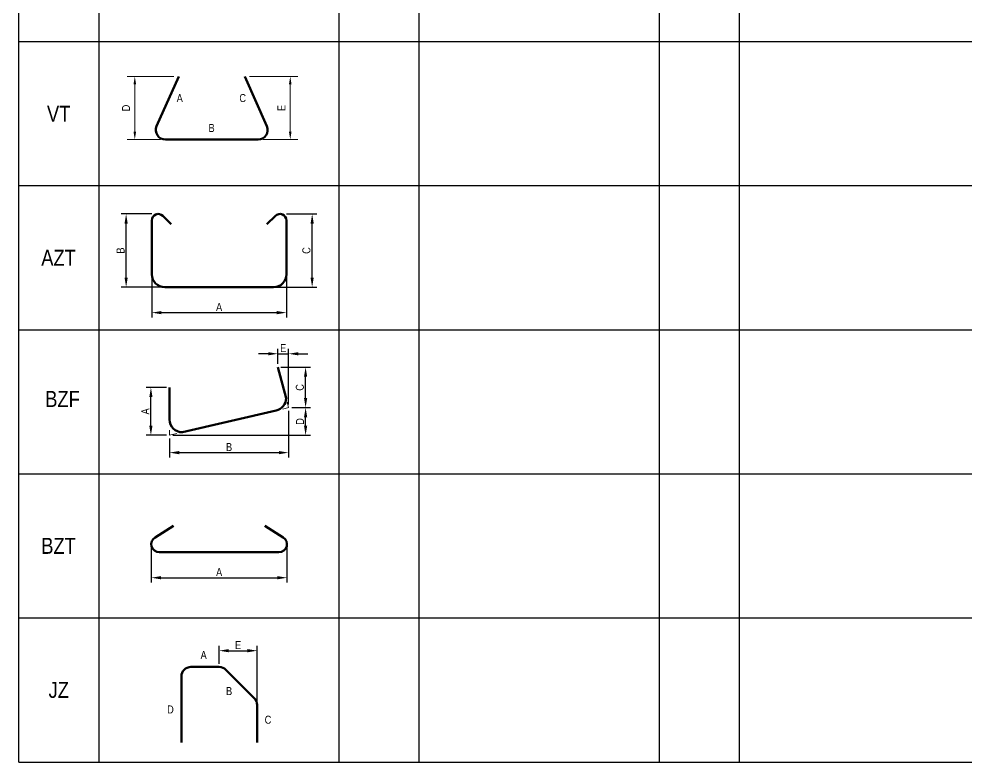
# Model space of a CAD drawing. Header units: metres. Extents: x 3.72 to 4.22, y 1.867 to 2.347.
# Drawn here: x 3.7205 to 4.0162, y 1.8673 to 2.0995 of the extents above; entities that cross this region are included whole.
import ezdxf

# ---------------------------------------------------------------- set-up
doc = ezdxf.new("R2010")
doc.units = ezdxf.units.M
doc.layers.get('Defpoints').update_dxf_attribs({"color": 41})
for name, color, linetype, lineweight in [('A-ANNO-DIMS', 7, 'Continuous', 9), ('A-DETL', 7, 'Continuous', 13), ('G-ANNO-TEXT', 7, 'Continuous', 9)]:
    doc.layers.add(name, color=color, linetype=linetype, lineweight=lineweight)
doc.styles.add('Arial Narrow', font='ARIALN.TTF', dxfattribs={"height": 0.005})
doc.styles.add('Arial Narrow_1', font='ARIALN.TTF', dxfattribs={"height": 0.0025})
doc.dimstyles.new('____ddd____', dxfattribs={"dimscale": 0.3048, "dimtxt": 0.002558577434045649, "dimasz": 0.00984251968503937, "dimexe": 0.004921259842519685, "dimexo": 0.003280839895013123, "dimgap": 0.001640419947506562, "dimtad": 1, "dimdec": 0, "dimlfac": 1000, "dimzin": 0, "dimdsep": 46, "dimtxsty": 'Arial Narrow_1', "dimsah": 1, "dimcen": 0.09, "dimaunit": 1, "dimadec": 4, "dimazin": 0, "dimtfac": 1, "dimtdec": 4, "dimtix": 1, "dimtmove": 0, "dimatfit": 3, "dimfxl": 1, "dimtvp": 1, "dimtolj": 1, "dimtzin": 0, "dimarcsym": 2})
doc.dimstyles.new('Dimension_Arc_Length_O__mm_', dxfattribs={"dimscale": 0.3048, "dimtxt": 0.002558577434045649, "dimasz": 0.008202099737532808, "dimexe": 0.007874015748031494, "dimexo": 0.004921259842519685, "dimgap": 0.004921259842519685, "dimtad": 1, "dimdec": 0, "dimlfac": 1000, "dimzin": 0, "dimdsep": 46, "dimtxsty": 'Arial Narrow_1', "dimsah": 1, "dimcen": 0.09, "dimaunit": 1, "dimadec": 4, "dimazin": 0, "dimtfac": 1, "dimtdec": 4, "dimtix": 1, "dimtmove": 0, "dimatfit": 3, "dimfxl": 1, "dimtvp": 1, "dimtfill": 1, "dimtolj": 1, "dimtzin": 0, "dimlwd": 18, "dimlwe": 18, "dimarcsym": 2})

# ---------------------------------------------------------------- blocks, each defined once
blk = doc.blocks.new('DIMBLOCK1-BAR SHAPES DIAGRAM - SHEET 02')
at = {"layer": 'A-ANNO-DIMS', "color": 0, "lineweight": -2, "transparency": 16777216}
for p, q in [((3.761995474092665, 2.038536536953504), (3.752454693807937, 2.038536536953504)), ((3.753954693807937, 2.018661536953506), (3.753954693807937, 2.035536536953503)), ((3.764995474092665, 2.015661536953506), (3.752454693807937, 2.015661536953506))]:
    blk.add_line(p, q, dxfattribs=at)
at = {"layer": 'A-ANNO-DIMS', "color": 0, "transparency": 16777216}
for points in [[(3.753454693807937, 2.035536536953503), (3.754454693807937, 2.035536536953503), (3.753954693807937, 2.038536536953504)], [(3.753454693807937, 2.018661536953506), (3.754454693807937, 2.018661536953506), (3.753954693807937, 2.015661536953506)]]:
    blk.add_solid(points, dxfattribs=at)
at = {"layer": 'Defpoints', "color": 0, "transparency": 16777216}
for p in [(3.753954693807937, 2.038536536953504), (3.762995474092665, 2.038536536953504), (3.765995474092664, 2.015661536953506)]:
    blk.add_point(p, dxfattribs=at)
at = {"layer": 'A-ANNO-DIMS', "color": 0, "transparency": 16777216, "insert": (3.752204693807936, 2.027099036953503), "char_height": 0.0025, "width": 0.0022905359885742, "attachment_point": 5, "rotation": 90, "style": 'Arial Narrow_1'}
blk.add_mtext('\\A1;B', dxfattribs=at)
blk = doc.blocks.new('DIMBLOCK2-BAR SHAPES DIAGRAM - SHEET 02')
at = {"layer": 'A-ANNO-DIMS', "color": 0, "lineweight": -2, "transparency": 16777216}
for p, q in [((3.761995474092663, 2.018661536953505), (3.761995474092663, 2.006198137882678)), ((3.803995474092663, 2.018661536953505), (3.803995474092663, 2.006198137882678)), ((3.764995474092663, 2.007698137882678), (3.800995474092663, 2.007698137882678))]:
    blk.add_line(p, q, dxfattribs=at)
at = {"layer": 'A-ANNO-DIMS', "color": 0, "transparency": 16777216}
for points in [[(3.764995474092663, 2.008198137882678), (3.764995474092663, 2.007198137882678), (3.761995474092663, 2.007698137882678)], [(3.800995474092663, 2.008198137882678), (3.800995474092663, 2.007198137882678), (3.803995474092663, 2.007698137882678)]]:
    blk.add_solid(points, dxfattribs=at)
at = {"layer": 'Defpoints', "color": 0, "transparency": 16777216}
for p in [(3.761995474092663, 2.019661536953504), (3.803995474092663, 2.019661536953504), (3.803995474092663, 2.007698137882678)]:
    blk.add_point(p, dxfattribs=at)
at = {"layer": 'A-ANNO-DIMS', "color": 0, "transparency": 16777216, "insert": (3.782995474092663, 2.009448137882678), "char_height": 0.0025, "width": 0.0022905359885742, "attachment_point": 5, "style": 'Arial Narrow_1'}
blk.add_mtext('\\A1;A', dxfattribs=at)
blk = doc.blocks.new('DIMBLOCK3-BAR SHAPES DIAGRAM - SHEET 02')
at = {"layer": 'A-ANNO-DIMS', "color": 0, "lineweight": -2, "transparency": 16777216}
for p, q in [((3.803995474092664, 2.038536536953504), (3.813536813496531, 2.038536536953504)), ((3.812036813496531, 2.018661536953506), (3.812036813496531, 2.035536536953503)), ((3.800995474092664, 2.015661536953506), (3.813536813496531, 2.015661536953506))]:
    blk.add_line(p, q, dxfattribs=at)
at = {"layer": 'A-ANNO-DIMS', "color": 0, "transparency": 16777216}
for points in [[(3.811536813496531, 2.035536536953503), (3.812536813496531, 2.035536536953503), (3.812036813496531, 2.038536536953504)], [(3.811536813496531, 2.018661536953506), (3.812536813496531, 2.018661536953506), (3.812036813496531, 2.015661536953506)]]:
    blk.add_solid(points, dxfattribs=at)
at = {"layer": 'Defpoints', "color": 0, "transparency": 16777216}
for p in [(3.802995474092664, 2.038536536953504), (3.812036813496531, 2.038536536953504), (3.799995474092664, 2.015661536953506)]:
    blk.add_point(p, dxfattribs=at)
at = {"layer": 'A-ANNO-DIMS', "color": 0, "transparency": 16777216, "insert": (3.810243327821224, 2.027099036953503), "char_height": 0.0025, "width": 0.002485475221644345, "attachment_point": 5, "rotation": 90, "style": 'Arial Narrow_1'}
blk.add_mtext('\\A1;C', dxfattribs=at)
blk = doc.blocks.new('DIMBLOCK4-BAR SHAPES DIAGRAM - SHEET 02')
at = {"layer": 'A-ANNO-DIMS', "color": 0, "lineweight": -2, "transparency": 16777216}
for p, q in [((3.761812672086104, 1.934349036953518), (3.761812672086104, 1.923367803472872)), ((3.804178276099223, 1.934349036953518), (3.804178276099223, 1.923367803472872)), ((3.764812672086104, 1.924867803472872), (3.801178276099223, 1.924867803472872))]:
    blk.add_line(p, q, dxfattribs=at)
at = {"layer": 'A-ANNO-DIMS', "color": 0, "transparency": 16777216}
for points in [[(3.764812672086104, 1.925367803472872), (3.764812672086104, 1.924367803472872), (3.761812672086104, 1.924867803472872)], [(3.801178276099223, 1.925367803472872), (3.801178276099223, 1.924367803472872), (3.804178276099223, 1.924867803472872)]]:
    blk.add_solid(points, dxfattribs=at)
at = {"layer": 'Defpoints', "color": 0, "transparency": 16777216}
for p in [(3.761812672086104, 1.935349036953518), (3.804178276099223, 1.935349036953518), (3.804178276099223, 1.924867803472872)]:
    blk.add_point(p, dxfattribs=at)
at = {"layer": 'A-ANNO-DIMS', "color": 0, "transparency": 16777216, "insert": (3.782995474092663, 1.926617803472872), "char_height": 0.0025, "width": 0.0022905359885742, "attachment_point": 5, "style": 'Arial Narrow_1'}
blk.add_mtext('\\A1;A', dxfattribs=at)
blk = doc.blocks.new('DIMBLOCK7-BAR SHAPES DIAGRAM - SHEET 02')
at = {"layer": 'A-ANNO-DIMS', "color": 0, "lineweight": -2, "transparency": 16777216}
for p, q in [((3.804693871970725, 1.977007494453358), (3.804693871970725, 1.962453382840751)), ((3.767517340102128, 1.968373723045561), (3.767517340102128, 1.962453382840751)), ((3.770517340102129, 1.963953382840751), (3.801693871970725, 1.963953382840751))]:
    blk.add_line(p, q, dxfattribs=at)
at = {"layer": 'A-ANNO-DIMS', "color": 0, "transparency": 16777216}
for points in [[(3.770517340102129, 1.964453382840751), (3.770517340102129, 1.963453382840751), (3.767517340102128, 1.963953382840751)], [(3.801693871970725, 1.964453382840751), (3.801693871970725, 1.963453382840751), (3.804693871970725, 1.963953382840751)]]:
    blk.add_solid(points, dxfattribs=at)
at = {"layer": 'Defpoints', "color": 0, "transparency": 16777216}
for p in [(3.804693871970725, 1.978007494453358), (3.767517340102128, 1.969373723045561), (3.804693871970725, 1.963953382840751)]:
    blk.add_point(p, dxfattribs=at)
at = {"layer": 'A-ANNO-DIMS', "color": 0, "transparency": 16777216, "insert": (3.786105606036426, 1.965703382840751), "char_height": 0.0025, "width": 0.0022905359885742, "attachment_point": 5, "style": 'Arial Narrow_1'}
blk.add_mtext('\\A1;B', dxfattribs=at)
blk = doc.blocks.new('DIMBLOCK8-BAR SHAPES DIAGRAM - SHEET 02')
at = {"layer": 'A-ANNO-DIMS', "color": 0, "lineweight": -2, "transparency": 16777216}
for p, q in [((3.76651734010213, 1.984302671602497), (3.760192922624075, 1.984302671602497)), ((3.761692922624075, 1.972373723045562), (3.761692922624075, 1.981302671602497)), ((3.76651734010213, 1.969373723045562), (3.760192922624075, 1.969373723045562))]:
    blk.add_line(p, q, dxfattribs=at)
at = {"layer": 'A-ANNO-DIMS', "color": 0, "transparency": 16777216}
for points in [[(3.761192922624075, 1.981302671602497), (3.762192922624076, 1.981302671602497), (3.761692922624075, 1.984302671602497)], [(3.761192922624075, 1.972373723045562), (3.762192922624076, 1.972373723045562), (3.761692922624075, 1.969373723045562)]]:
    blk.add_solid(points, dxfattribs=at)
at = {"layer": 'Defpoints', "color": 0, "transparency": 16777216}
for p in [(3.761692922624075, 1.984302671602497), (3.76751734010213, 1.984302671602497), (3.76751734010213, 1.969373723045562)]:
    blk.add_point(p, dxfattribs=at)
at = {"layer": 'A-ANNO-DIMS', "color": 0, "transparency": 16777216, "insert": (3.759942922624075, 1.976838197324028), "char_height": 0.0025, "width": 0.0022905359885742, "attachment_point": 5, "rotation": 90, "style": 'Arial Narrow_1'}
blk.add_mtext('\\A1;A', dxfattribs=at)
blk = doc.blocks.new('DIMBLOCK9-BAR SHAPES DIAGRAM - SHEET 02')
at = {"layer": 'A-ANNO-DIMS', "color": 0, "lineweight": -2, "transparency": 16777216}
for p, q in [((3.805693871970727, 1.978007494453359), (3.811490326607591, 1.978007494453359)), ((3.809990326607591, 1.972373723045562), (3.809990326607591, 1.975007494453359)), ((3.76851734010213, 1.969373723045562), (3.811490326607591, 1.969373723045562))]:
    blk.add_line(p, q, dxfattribs=at)
at = {"layer": 'A-ANNO-DIMS', "color": 0, "transparency": 16777216}
for points in [[(3.809490326607591, 1.975007494453359), (3.810490326607591, 1.975007494453359), (3.809990326607591, 1.978007494453359)], [(3.809490326607591, 1.972373723045562), (3.810490326607591, 1.972373723045562), (3.809990326607591, 1.969373723045562)]]:
    blk.add_solid(points, dxfattribs=at)
at = {"layer": 'Defpoints', "color": 0, "transparency": 16777216}
for p in [(3.804693871970727, 1.978007494453359), (3.809990326607591, 1.978007494453359), (3.76751734010213, 1.969373723045562)]:
    blk.add_point(p, dxfattribs=at)
at = {"layer": 'A-ANNO-DIMS', "color": 0, "transparency": 16777216, "insert": (3.808240326607591, 1.973690608749459), "char_height": 0.0025, "width": 0.002485475221644345, "attachment_point": 5, "rotation": 90, "style": 'Arial Narrow_1'}
blk.add_mtext('\\A1;D', dxfattribs=at)
blk = doc.blocks.new('DIMBLOCK10-BAR SHAPES DIAGRAM - SHEET 02')
at = {"layer": 'A-ANNO-DIMS', "color": 0, "lineweight": -2, "transparency": 16777216}
for p, q in [((3.802304149651106, 1.990658110373734), (3.811490326607591, 1.990658110373734)), ((3.809990326607591, 1.981007494453358), (3.809990326607591, 1.987658110373734)), ((3.805693871970727, 1.978007494453359), (3.811490326607591, 1.978007494453359))]:
    blk.add_line(p, q, dxfattribs=at)
at = {"layer": 'A-ANNO-DIMS', "color": 0, "transparency": 16777216}
for points in [[(3.809490326607591, 1.987658110373734), (3.810490326607591, 1.987658110373734), (3.809990326607591, 1.990658110373734)], [(3.809490326607591, 1.981007494453358), (3.810490326607591, 1.981007494453358), (3.809990326607591, 1.978007494453359)]]:
    blk.add_solid(points, dxfattribs=at)
at = {"layer": 'Defpoints', "color": 0, "transparency": 16777216}
for p in [(3.801304149651106, 1.990658110373734), (3.809990326607591, 1.990658110373734), (3.804693871970727, 1.978007494453359)]:
    blk.add_point(p, dxfattribs=at)
at = {"layer": 'A-ANNO-DIMS', "color": 0, "transparency": 16777216, "insert": (3.808196840932284, 1.984332802413544), "char_height": 0.0025, "width": 0.002485475221644345, "attachment_point": 5, "rotation": 90, "style": 'Arial Narrow_1'}
blk.add_mtext('\\A1;C', dxfattribs=at)
blk = doc.blocks.new('DIMBLOCK11-BAR SHAPES DIAGRAM - SHEET 02')
at = {"layer": 'A-ANNO-DIMS', "color": 0, "lineweight": -2, "transparency": 16777216}
for p, q in [((3.801304149651104, 1.991658110373733), (3.801304149651104, 1.99635135424803)), ((3.804693871970725, 1.979007494453358), (3.804693871970725, 1.99635135424803)), ((3.798304149651104, 1.99485135424803), (3.795304149651105, 1.99485135424803)), ((3.801304149651104, 1.99485135424803), (3.804693871970725, 1.99485135424803)), ((3.807693871970725, 1.99485135424803), (3.810693871970725, 1.99485135424803))]:
    blk.add_line(p, q, dxfattribs=at)
at = {"layer": 'A-ANNO-DIMS', "color": 0, "transparency": 16777216}
for points in [[(3.798304149651104, 1.99535135424803), (3.798304149651104, 1.99435135424803), (3.801304149651104, 1.99485135424803)], [(3.807693871970725, 1.99535135424803), (3.807693871970725, 1.99435135424803), (3.804693871970725, 1.99485135424803)]]:
    blk.add_solid(points, dxfattribs=at)
at = {"layer": 'Defpoints', "color": 0, "transparency": 16777216}
for p in [(3.804693871970725, 1.99485135424803), (3.801304149651104, 1.990658110373733), (3.804693871970725, 1.978007494453358)]:
    blk.add_point(p, dxfattribs=at)
at = {"layer": 'A-ANNO-DIMS', "color": 0, "transparency": 16777216, "insert": (3.802999010810915, 1.99660135424803), "char_height": 0.0025, "width": 0.0022905359885742, "attachment_point": 5, "style": 'Arial Narrow_1'}
blk.add_mtext('\\A1;E', dxfattribs=at)
blk = doc.blocks.new('DIMBLOCK15-BAR SHAPES DIAGRAM - SHEET 02')
at = {"layer": 'A-ANNO-DIMS', "color": 0, "lineweight": 18, "transparency": 16777216}
for p, q in [((3.768900999331796, 2.081510985503126), (3.754269820633306, 2.081510985503126)), ((3.756669820633307, 2.064270390517826), (3.756669820633307, 2.079010985503126)), ((3.764731515070725, 2.061770390517826), (3.754269820633306, 2.061770390517826))]:
    blk.add_line(p, q, dxfattribs=at)
at = {"layer": 'A-ANNO-DIMS', "color": 0, "transparency": 16777216}
for points in [[(3.75625315396664, 2.079010985503126), (3.757086487299973, 2.079010985503126), (3.756669820633307, 2.081510985503126)], [(3.75625315396664, 2.064270390517826), (3.757086487299973, 2.064270390517826), (3.756669820633307, 2.061770390517826)]]:
    blk.add_solid(points, dxfattribs=at)
at = {"layer": 'Defpoints', "color": 0, "transparency": 16777216}
for p in [(3.756669820633307, 2.081510985503126), (3.770400999331796, 2.081510985503126), (3.766231515070726, 2.061770390517826)]:
    blk.add_point(p, dxfattribs=at)
at = {"layer": 'A-ANNO-DIMS', "color": 0, "lineweight": 18, "transparency": 16777216, "insert": (3.753919820633306, 2.071640688010474), "char_height": 0.0025, "width": 0.002485475221644345, "attachment_point": 5, "rotation": 90, "style": 'Arial Narrow_1', "bg_fill": 3, "box_fill_scale": 1.1, "bg_fill_color": 256, "bg_fill_true_color": 13158600, "bg_fill_transparency": 0}
blk.add_mtext('\\A1;D', dxfattribs=at)
blk = doc.blocks.new('DIMBLOCK16-BAR SHAPES DIAGRAM - SHEET 02')
at = {"layer": 'A-ANNO-DIMS', "color": 0, "lineweight": 18, "transparency": 16777216}
for p, q in [((3.792481574987247, 2.081510985503126), (3.80759827767212, 2.081510985503126)), ((3.805198277672119, 2.064270390517826), (3.805198277672119, 2.079010985503126)), ((3.796651059248318, 2.061770390517826), (3.80759827767212, 2.061770390517826))]:
    blk.add_line(p, q, dxfattribs=at)
at = {"layer": 'A-ANNO-DIMS', "color": 0, "transparency": 16777216}
for points in [[(3.804781611005453, 2.079010985503126), (3.805614944338786, 2.079010985503126), (3.805198277672119, 2.081510985503126)], [(3.804781611005453, 2.064270390517826), (3.805614944338786, 2.064270390517826), (3.805198277672119, 2.061770390517826)]]:
    blk.add_solid(points, dxfattribs=at)
at = {"layer": 'Defpoints', "color": 0, "transparency": 16777216}
for p in [(3.790981574987247, 2.081510985503126), (3.805198277672119, 2.081510985503126), (3.795151059248318, 2.061770390517826)]:
    blk.add_point(p, dxfattribs=at)
at = {"layer": 'A-ANNO-DIMS', "color": 0, "lineweight": 18, "transparency": 16777216, "insert": (3.802448277672119, 2.071640688010474), "char_height": 0.0025, "width": 0.0022905359885742, "attachment_point": 5, "rotation": 90, "style": 'Arial Narrow_1', "bg_fill": 3, "box_fill_scale": 1.1, "bg_fill_color": 256, "bg_fill_true_color": 13158600, "bg_fill_transparency": 0}
blk.add_mtext('\\A1;E', dxfattribs=at)
blk = doc.blocks.new('DIMBLOCK19-BAR SHAPES DIAGRAM - SHEET 02')
at = {"layer": 'A-ANNO-DIMS', "color": 0, "lineweight": -2, "transparency": 16777216}
for p, q in [((3.782996050735828, 1.897987087730898), (3.782996050735828, 1.903572255907745)), ((3.785996050735828, 1.902072255907745), (3.791845293140747, 1.902072255907745)), ((3.794845293140747, 1.88613784532598), (3.794845293140747, 1.903572255907745))]:
    blk.add_line(p, q, dxfattribs=at)
at = {"layer": 'A-ANNO-DIMS', "color": 0, "transparency": 16777216}
for points in [[(3.785996050735828, 1.902572255907745), (3.785996050735828, 1.901572255907745), (3.782996050735828, 1.902072255907745)], [(3.791845293140747, 1.902572255907745), (3.791845293140747, 1.901572255907745), (3.794845293140747, 1.902072255907745)]]:
    blk.add_solid(points, dxfattribs=at)
at = {"layer": 'Defpoints', "color": 0, "transparency": 16777216}
for p in [(3.794845293140747, 1.902072255907745), (3.782996050735828, 1.896987087730898), (3.794845293140747, 1.88513784532598)]:
    blk.add_point(p, dxfattribs=at)
at = {"layer": 'A-ANNO-DIMS', "color": 0, "transparency": 16777216, "insert": (3.788920671938287, 1.903822255907745), "char_height": 0.0025, "width": 0.0022905359885742, "attachment_point": 5, "style": 'Arial Narrow_1'}
blk.add_mtext('\\A1;E', dxfattribs=at)

msp = doc.modelspace()

# ---------------------------------------------------------------- linework, layer by layer
at = {"layer": 'A-DETL', "lineweight": 25}
for p, q in [((3.720495474092663, 1.867270390518082), (3.720495474092663, 2.347270390518339)), ((3.745495474092663, 1.867270390518082), (3.745495474092663, 2.33727039051834)), ((3.820495474092664, 1.867270390518082), (3.820495474092664, 2.33727039051834)), ((3.845495474092663, 1.867270390518082), (3.845495474092663, 2.33727039051834)), ((3.920495474092664, 1.867270390518082), (3.920495474092664, 2.33727039051834)), ((3.945495474092663, 1.867270390518082), (3.945495474092663, 2.33727039051834)), ((4.220495474092663, 2.092270390518339), (3.720495474092663, 2.092270390518339)), ((4.220495474092663, 2.047270390518339), (3.720495474092663, 2.047270390518339)), ((4.220495474092663, 2.002270390518339), (3.720495474092663, 2.002270390518339)), ((4.220495474092663, 1.957270390518339), (3.720495474092663, 1.957270390518339)), ((4.220495474092663, 1.912270390518339), (3.720495474092663, 1.912270390518339)), ((3.720495474092663, 1.867270390518082), (4.220495474092663, 1.867270390518082))]:
    msp.add_line(p, q, dxfattribs=at)
at = {"layer": 'A-DETL', "lineweight": 50}
for p, q in [((3.770400999331795, 2.081510985503125), (3.763490878697797, 2.065990600447051)), ((3.790981574987245, 2.081510985503125), (3.797891695621243, 2.065990600447051)), ((3.766231515070724, 2.061770390517825), (3.795151059248316, 2.061770390517825)), ((3.765409687655036, 2.037950750515876), (3.768067777571174, 2.035292660599739)), ((3.80058126053029, 2.037950750515876), (3.797923170614152, 2.035292660599739)), ((3.761995474092663, 2.036536536953503), (3.761995474092663, 2.019661536953504)), ((3.803995474092663, 2.019661536953504), (3.803995474092663, 2.036536536953503)), ((3.765995474092663, 2.015661536953505), (3.799995474092662, 2.015661536953505)), ((3.80389234010213, 1.98099885211084), (3.801304149651104, 1.990658110373733)), ((3.767517340102128, 1.984302671602496), (3.767517340102128, 1.974302671602497)), ((3.771517340102128, 1.970302671602497), (3.800797207494944, 1.977102544242948)), ((3.76298787392552, 1.937469157193909), (3.768706861996105, 1.941042777563152)), ((3.803003074259806, 1.937469157193909), (3.797284086189222, 1.941042777563152)), ((3.764312672086104, 1.932849036953518), (3.801678276099223, 1.932849036953518)), ((3.774195474092662, 1.896987087730897), (3.782996050735828, 1.896987087730897)), ((3.785117371079388, 1.896108408074457), (3.793966613484306, 1.88725916566954)), ((3.771195474092662, 1.873394209324643), (3.771195474092662, 1.893987087730898)), ((3.794845293140747, 1.88513784532598), (3.794845293140747, 1.873394209324643))]:
    msp.add_line(p, q, dxfattribs=at)
at = {"layer": 'A-DETL', "lineweight": 9}
for p, q in [((3.763995474092663, 2.038536536953503), (3.762995474092663, 2.038536536953503)), ((3.801995474092662, 2.038536536953503), (3.802995474092662, 2.038536536953503)), ((3.804693871970725, 1.978007494453358), (3.804225283981642, 1.97975628863643)), ((3.80283645138632, 1.977576132410481), (3.804693871970725, 1.978007494453358)), ((3.767517340102128, 1.970946994219527), (3.767517340102128, 1.969373723045561)), ((3.767517340102128, 1.969373723045561), (3.769753093987964, 1.969892948132039))]:
    msp.add_line(p, q, dxfattribs=at)
at = {"layer": 'A-DETL', "lineweight": 50}
for centre, radius, start, end in [((3.766231515070724, 2.064770390517824), 0.002999999999999632, 156.0000000000012, 269.9999999999996), ((3.795151059248316, 2.064770390517824), 0.002999999999999632, 269.9999999999996, 23.99999999999886), ((3.763995474092663, 2.036536536953503), 0.002000000000000224, 45, 180), ((3.801995474092662, 2.036536536953503), 0.002000000000000224, 0, 135), ((3.765995474092663, 2.019661536953504), 0.004000000000000004, 180, 269.9999999999996), ((3.799995474092662, 2.019661536953504), 0.004000000000000448, 269.9999999999996, 0), ((3.79989234010213, 1.980998852110844), 0.004000000000000161, 283.074443528111, 359.9999999999583), ((3.771517340102129, 1.974302671602497), 0.004000000000000448, 180, 269.9999999999806), ((3.764312672086104, 1.935349036953518), 0.002499999999999797, 122.0000000000095, 269.9999999999996), ((3.801678276099223, 1.935349036953518), 0.002499999999999947, 269.9999999999996, 57.99999999999242), ((3.774195474092662, 1.893987087730898), 0.003000000000000114, 90, 180), ((3.782996050735828, 1.893987087730898), 0.00299999999999967, 44.99999999999964, 90), ((3.791845293140746, 1.88513784532598), 0.003000000000000421, 0, 45.000000000003)]:
    msp.add_arc(centre, radius, start, end, dxfattribs=at)

# ---------------------------------------------------------------- texts
at = {"layer": 'G-ANNO-TEXT', "attachment_point": 1, "bg_fill": 3, "box_fill_scale": 1, "bg_fill_color": 256, "bg_fill_transparency": 0}
for s, insert, char_height, style in [('VT', (3.729248586677023, 2.072332981378252), 0.005, 'Arial Narrow'), ('B', (3.77968931686088, 2.066630147260524), 0.0025, 'Arial Narrow_1'), ('AZT', (3.727463586677023, 2.027332981378509), 0.005, 'Arial Narrow'), ('BZF', (3.728692396426716, 1.983219101566656), 0.005, 'Arial Narrow'), ('BZT', (3.727463586677023, 1.93733298137851), 0.005, 'Arial Narrow'), ('A', (3.777205440316555, 1.901991433470833), 0.0025, 'Arial Narrow_1'), ('JZ', (3.729743586677023, 1.892332981378509), 0.005, 'Arial Narrow'), ('D', (3.766776285781086, 1.884953813973543), 0.0025, 'Arial Narrow_1'), ('C', (3.797211747675393, 1.881753550456156), 0.0025, 'Arial Narrow_1')]:
    msp.add_mtext(s, dxfattribs=dict(at, insert=insert, char_height=char_height, style=style))

# ---------------------------------------------------------------- dimensions: what is measured, and where the dimension line sits
at = {"layer": 'A-ANNO-DIMS'}
for base, p1, p2, text, override, picture, middle in [((3.753954693807937, 2.038536536953504), (3.765995474092663, 2.015661536953505), (3.762995474092663, 2.038536536953503), 'B', {"dimpost": '<>', "dimfxl": 0.02307088262290527}, 'DIMBLOCK1-BAR SHAPES DIAGRAM - SHEET 02', (3.752204693807936, 2.027099036953503)), ((3.812036813496531, 2.038536536953504), (3.799995474092662, 2.015661536953505), (3.802995474092662, 2.038536536953503), 'C', {"dimpost": '<>', "dimfxl": 0.02307088262290533}, 'DIMBLOCK3-BAR SHAPES DIAGRAM - SHEET 02', (3.810243327821224, 2.027099036953503)), ((3.809990326607591, 1.990658110373734), (3.804693871970725, 1.978007494453358), (3.801304149651104, 1.990658110373733), 'C', {"dimpost": '<>', "dimfxl": 0.01309688132988091}, 'DIMBLOCK10-BAR SHAPES DIAGRAM - SHEET 02', (3.808196840932284, 1.984332802413544)), ((3.761692922624075, 1.984302671602497), (3.767517340102128, 1.969373723045561), (3.767517340102128, 1.984302671602496), 'A', {"dimpost": '<>', "dimfxl": 0.01492894855693483}, 'DIMBLOCK8-BAR SHAPES DIAGRAM - SHEET 02', (3.759942922624075, 1.976838197324028)), ((3.809990326607591, 1.978007494453359), (3.767517340102128, 1.969373723045561), (3.804693871970725, 1.978007494453358), 'D', {"dimpost": '<>', "dimfxl": 0.03816590796114832}, 'DIMBLOCK9-BAR SHAPES DIAGRAM - SHEET 02', (3.808240326607591, 1.973690608749459))]:
    dim = msp.add_linear_dim(base=base, p1=p1, p2=p2, angle=89.99999999999991, text=text, dimstyle='____ddd____', override=override, dxfattribs=at)
    dim.commit()
    dim.dimension.update_dxf_attribs({"geometry": picture, "text_midpoint": middle})
for base, p1, p2, text, override, picture, middle in [((3.803995474092663, 2.007698137882678), (3.761995474092663, 2.019661536953504), (3.803995474092663, 2.019661536953504), 'A', {"dimpost": '<>', "dimfxl": 0.04200000000000026}, 'DIMBLOCK2-BAR SHAPES DIAGRAM - SHEET 02', (3.782995474092663, 2.009448137882678)), ((3.804693871970725, 1.99485135424803), (3.801304149651104, 1.990658110373733), (3.804693871970725, 1.978007494453358), 'E', {"dimpost": '<>', "dimfxl": 0.01309688132988091}, 'DIMBLOCK11-BAR SHAPES DIAGRAM - SHEET 02', (3.802999010810915, 1.99660135424803)), ((3.804693871970725, 1.963953382840751), (3.767517340102128, 1.969373723045561), (3.804693871970725, 1.978007494453358), 'B', {"dimpost": '<>', "dimfxl": 0.03816590796114832}, 'DIMBLOCK7-BAR SHAPES DIAGRAM - SHEET 02', (3.786105606036426, 1.965703382840751)), ((3.804178276099223, 1.924867803472872), (3.761812672086104, 1.935349036953518), (3.804178276099223, 1.935349036953518), 'A', {"dimpost": '<>', "dimfxl": 0.04236560401311928}, 'DIMBLOCK4-BAR SHAPES DIAGRAM - SHEET 02', (3.782995474092663, 1.926617803472872))]:
    dim = msp.add_linear_dim(base=base, p1=p1, p2=p2, text=text, dimstyle='____ddd____', override=override, dxfattribs=at)
    dim.commit()
    dim.dimension.update_dxf_attribs({"geometry": picture, "text_midpoint": middle})

# ---------------------------------------------------------------- next in the draw order: texts
at = {"layer": 'G-ANNO-TEXT', "char_height": 0.0025, "attachment_point": 1, "style": 'Arial Narrow_1', "bg_fill": 3, "box_fill_scale": 1, "bg_fill_color": 256, "bg_fill_transparency": 0}
for s, insert in [('A', (3.769744023097716, 2.07599699865496)), ('C', (3.789313756167224, 2.07599699865496)), ('B', (3.785154229280053, 1.890705036481094))]:
    msp.add_mtext(s, dxfattribs=dict(at, insert=insert))

# ---------------------------------------------------------------- next in the draw order: dimensions: what is measured, and where the dimension line sits
at = {"layer": 'A-ANNO-DIMS', "lineweight": 18}
for base, p1, p2, text, override, picture, middle in [((3.756669820633307, 2.081510985503126), (3.766231515070724, 2.061770390517825), (3.770400999331795, 2.081510985503125), 'D', {"dimpost": '<>', "dimfxl": 0.02017611680618847}, 'DIMBLOCK15-BAR SHAPES DIAGRAM - SHEET 02', (3.753919820633306, 2.071640688010474)), ((3.805198277672119, 2.081510985503126), (3.795151059248316, 2.061770390517825), (3.790981574987245, 2.081510985503125), 'E', {"dimpost": '<>', "dimfxl": 0.02017611680618795}, 'DIMBLOCK16-BAR SHAPES DIAGRAM - SHEET 02', (3.802448277672119, 2.071640688010474))]:
    dim = msp.add_linear_dim(base=base, p1=p1, p2=p2, angle=89.99999999999991, text=text, dimstyle='Dimension_Arc_Length_O__mm_', override=override, dxfattribs=at)
    dim.commit()
    dim.dimension.update_dxf_attribs({"geometry": picture, "text_midpoint": middle})
at = {"layer": 'A-ANNO-DIMS'}
dim = msp.add_linear_dim(base=(3.794845293140747, 1.902072255907745), p1=(3.782996050735828, 1.896987087730898), p2=(3.794845293140747, 1.88513784532598), text='E', dimstyle='____ddd____', override={"dimpost": '<>', "dimfxl": 0.01675735931288146}, dxfattribs=at)
dim.commit()
dim.dimension.update_dxf_attribs({"geometry": 'DIMBLOCK19-BAR SHAPES DIAGRAM - SHEET 02', "text_midpoint": (3.788920671938287, 1.903822255907745)})

doc.saveas('drawing.dxf')
